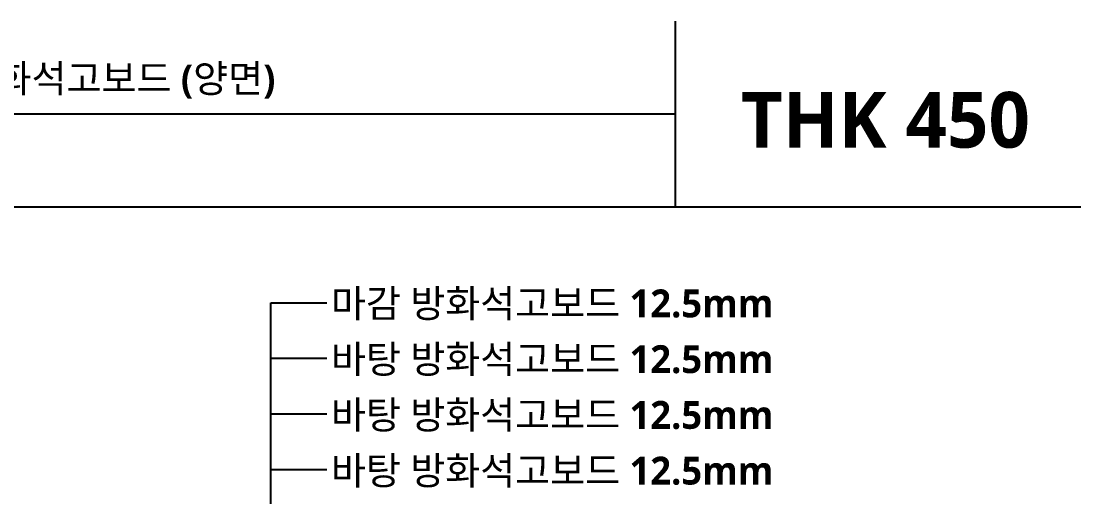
# Model space of a CAD drawing. Extents: x 200 to 24872, y 200 to 5740.
# Drawn here: x 11041 to 12174, y 5228 to 5740 of the extents above; entities that cross this region are included whole.
import ezdxf
from ezdxf.enums import TextEntityAlignment as Align

# ---------------------------------------------------------------- set-up
doc = ezdxf.new("R2010")
doc.units = 0
doc.header["$LTSCALE"] = 10
doc.header["$MEASUREMENT"] = 0
doc.layers.get('0').update_dxf_attribs({"linetype": 'CONTINUOUS'})
for name, color, linetype in [('A-ANNO-GRA1', 7, 'CONTINUOUS'), ('A-ANNO-LEAD', 4, 'CONTINUOUS'), ('A-ANNO-TEXT1', 7, 'CONTINUOUS')]:
    doc.layers.add(name, color=color, linetype=linetype)
doc.styles.add('2020음성 1차', font='NanumGothicBold.ttf')
doc.dimstyles.new('DLEADER', dxfattribs={"dimscale": 50, "dimtxt": 3, "dimasz": 3, "dimexe": 1, "dimexo": 8, "dimgap": 1, "dimtad": 1, "dimdec": 0, "dimrnd": 0.25, "dimdsep": 32, "dimtxsty": '2020음성 1차', "dimblk": 'DOT', "dimcen": 5, "dimclrd": 4, "dimclre": 4, "dimclrt": 3, "dimadec": 0, "dimazin": 0, "dimtfac": 1, "dimtdec": 0, "dimtix": 1, "dimtmove": 2, "dimatfit": 1, "dimldrblk": 'DOT', "dimfxl": 1, "dimarcsym": 0})

# ---------------------------------------------------------------- blocks, each defined once
blk = doc.blocks.new('_Dot')
at = {"color": 0, "lineweight": -2}
blk.add_line((-0.5, 0), (-1, 0), dxfattribs=at)
at = {"color": 0, "const_width": 0.5}
blk.add_lwpolyline([(-0.25, 0, 1), (0.25, 0, 1)], format="xyb", close=True, dxfattribs=at)

msp = doc.modelspace()

# ---------------------------------------------------------------- linework, layer by layer
at = {"layer": 'A-ANNO-GRA1'}
for p, q in [((11745, 5540), (11745, 5740)), ((10695, 5640), (11745, 5640)), ((8600, 5540), (15695, 5540))]:
    msp.add_line(p, q, dxfattribs=at)
at = {"layer": 'A-ANNO-LEAD'}
for p, q in [((11369.6, 5376.8), (11309.6, 5376.8)), ((11369.6, 5316.8), (11309.6, 5316.8)), ((11369.6, 5256.8), (11309.6, 5256.8))]:
    msp.add_line(p, q, dxfattribs=at)

# ---------------------------------------------------------------- texts
at = {"layer": 'A-ANNO-TEXT1', "style": '2020음성 1차'}
msp.add_text('THK12.5 방화+방화석고보드 (양면)', height=30, dxfattribs=at).set_placement((10712.1, 5663.2))
msp.add_text('THK 450', height=60, dxfattribs=at).set_placement((11971.1, 5603.7), align=Align.CENTER)
for s, p in [('마감 방화석고보드 12.5mm', (11374.1, 5436.1)), ('바탕 방화석고보드 12.5mm', (11374.1, 5376.1)), ('바탕 방화석고보드 12.5mm', (11374.1, 5316.1)), ('바탕 방화석고보드 12.5mm', (11374.1, 5256.1))]:
    msp.add_text(s, height=30, dxfattribs=at).set_placement(p, align=Align.MIDDLE_LEFT)

# ---------------------------------------------------------------- leaders
at = {"layer": 'A-ANNO-LEAD'}
msp.add_leader([(11309.6, 4649.8), (11309.6, 5436.8), (11369.6, 5436.8)], dimstyle='DLEADER', override={"dimscale": 10, "dimasz": 1.5, "dimclrd": 7}, dxfattribs=at)

doc.saveas('drawing.dxf')
